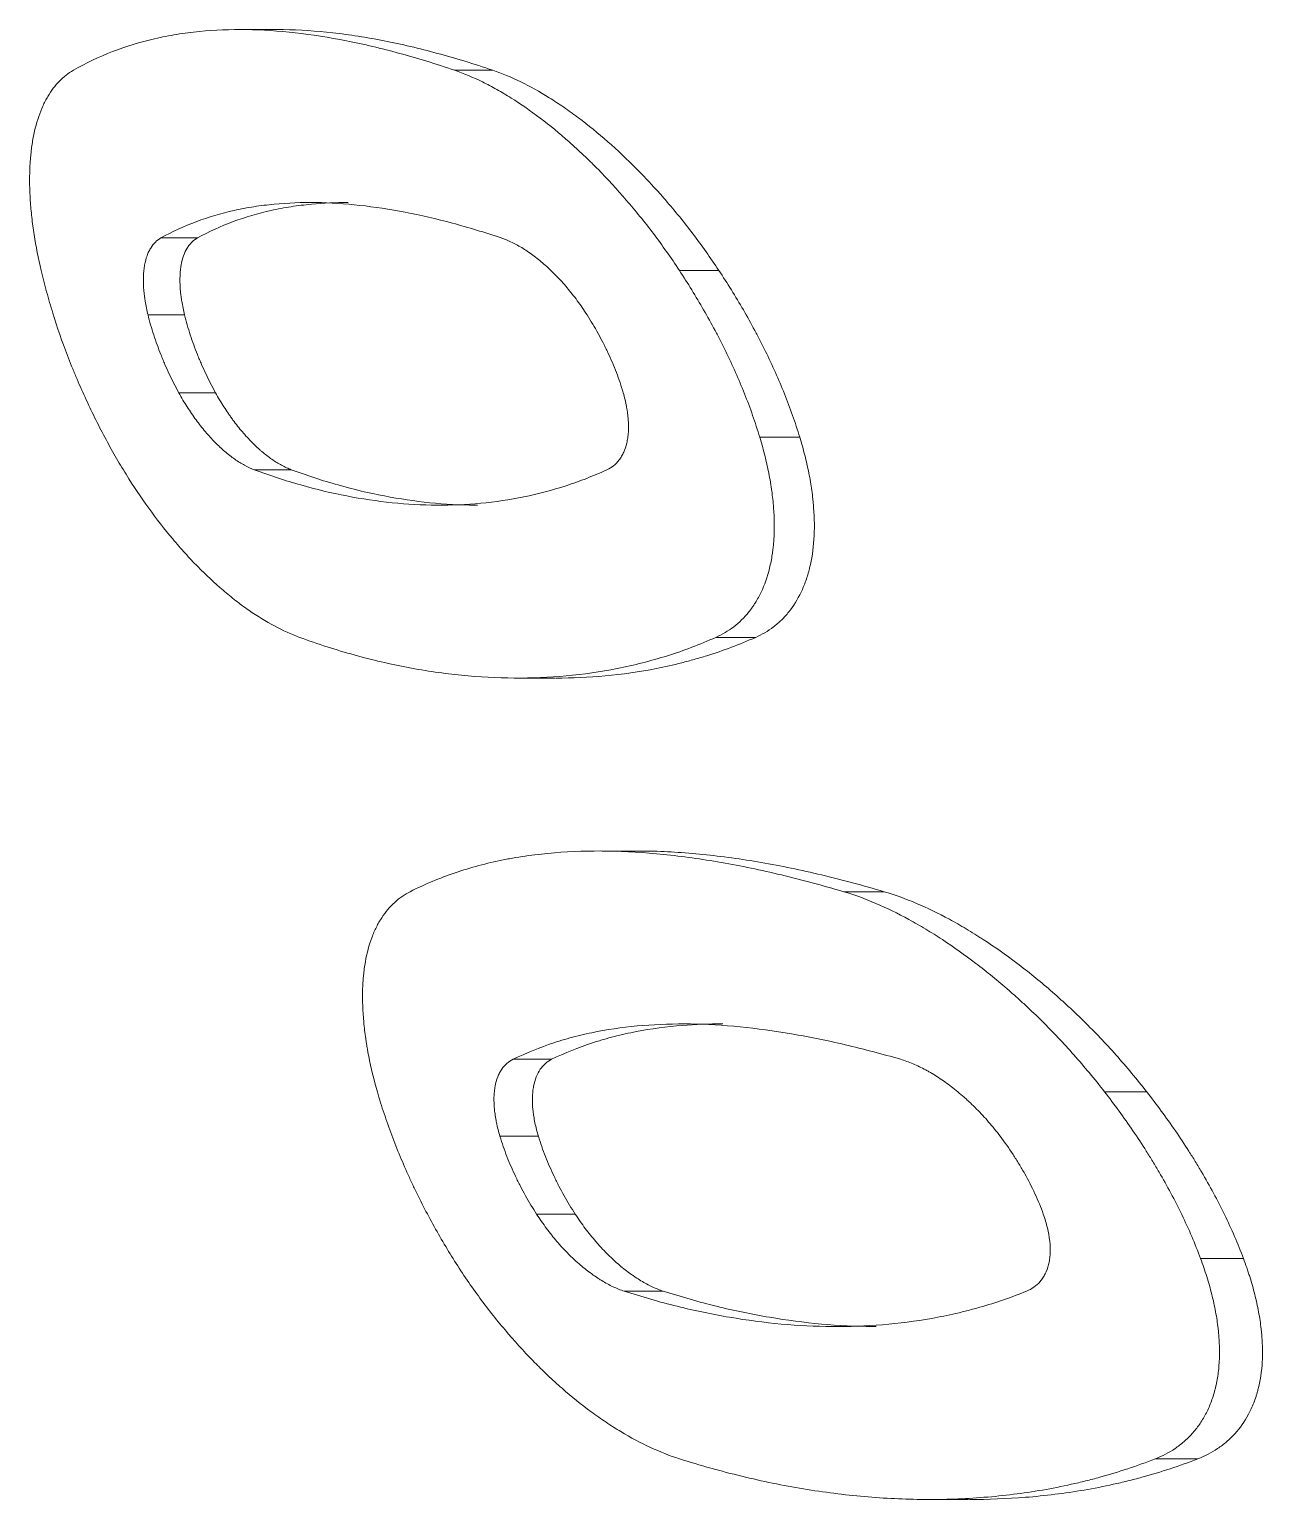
# Model space of a CAD drawing. Header units: millimetres. Extents: x 4664 to 8864, y -38 to 2932.
# Drawn here: x 7826.019 to 7828.501, y 2174.637 to 2177.597 of the extents above; entities that cross this region are included whole.
import ezdxf

# ---------------------------------------------------------------- set-up
doc = ezdxf.new("R2010")
doc.units = ezdxf.units.MM

msp = doc.modelspace()

# ---------------------------------------------------------------- linework, layer by layer
at = {"lineweight": 5}
for p, q in [((7826.5225, 2177.5969), (7826.4479, 2177.5969)), ((7826.9515, 2177.515), (7826.8746, 2177.515)), ((7826.3571, 2177.1774), (7826.2833, 2177.1774)), ((7827.4066, 2177.1119), (7827.327, 2177.1119)), ((7826.331, 2177.0223), (7826.2574, 2177.0223)), ((7826.3933, 2176.8656), (7826.3194, 2176.8656)), ((7827.5694, 2176.776), (7827.4889, 2176.776)), ((7826.5459, 2176.7105), (7826.4712, 2176.7105)), ((7827.4806, 2176.3729), (7827.4006, 2176.3729)), ((7826.9985, 2176.291), (7827.0762, 2176.291)), ((7827.2503, 2175.9427), (7827.1717, 2175.9427)), ((7827.7394, 2175.8608), (7827.6578, 2175.8608)), ((7827.0699, 2175.5232), (7826.9923, 2175.5232)), ((7828.2679, 2175.4577), (7828.1829, 2175.4577)), ((7827.0433, 2175.3682), (7826.9659, 2175.3682)), ((7827.1175, 2175.2114), (7827.0396, 2175.2114)), ((7828.4626, 2175.1218), (7828.3762, 2175.1218)), ((7827.2946, 2175.0564), (7827.2158, 2175.0564)), ((7828.3708, 2174.7188), (7828.2851, 2174.7188)), ((7827.8264, 2174.6368), (7827.9091, 2174.6368))]:
    msp.add_line(p, q, dxfattribs=at)
for points, knots in [([(7826.8746, 2177.515), (7826.8369, 2177.5278), (7826.7999, 2177.5392), (7826.7273, 2177.559), (7826.6916, 2177.5674), (7826.6218, 2177.5812), (7826.5875, 2177.5866), (7826.5204, 2177.5942), (7826.4875, 2177.5963), (7826.4231, 2177.5973), (7826.3916, 2177.5961), (7826.3454, 2177.5916), (7826.3302, 2177.5896), (7826.3077, 2177.586), (7826.3002, 2177.5846), (7826.2854, 2177.5817), (7826.278, 2177.5802), (7826.2415, 2177.5718), (7826.2133, 2177.5632), (7826.1588, 2177.542), (7826.1325, 2177.5295), (7826.1071, 2177.515)], [0, 0, 0, 0, 0.125, 0.125, 0.25, 0.25, 0.375, 0.375, 0.5, 0.5, 0.625, 0.625, 0.6875, 0.6875, 0.71875, 0.71875, 0.75, 0.75, 0.875, 0.875, 1, 1, 1, 1]), ([(7826.9515, 2177.515), (7826.9136, 2177.5278), (7826.8764, 2177.5392), (7826.8034, 2177.559), (7826.7676, 2177.5674), (7826.6974, 2177.5812), (7826.663, 2177.5866), (7826.5955, 2177.5942), (7826.5624, 2177.5963), (7826.526, 2177.5969), (7826.5219, 2177.5969), (7826.5179, 2177.5969)], [0, 0, 0, 0, 0.242373, 0.242373, 0.484746, 0.484746, 0.727118, 0.727118, 0.969491, 0.969491, 1, 1, 1, 1]), ([(7826.1071, 2177.515), (7826.097, 2177.5091), (7826.0876, 2177.5019), (7826.0704, 2177.4843), (7826.0625, 2177.474), (7826.0538, 2177.4591), (7826.0521, 2177.456), (7826.0496, 2177.4512), (7826.0488, 2177.4496), (7826.0472, 2177.4463), (7826.0434, 2177.438), (7826.0399, 2177.4291), (7826.0323, 2177.4068), (7826.0282, 2177.3906), (7826.0237, 2177.3641), (7826.0225, 2177.355), (7826.0213, 2177.343), (7826.0211, 2177.3406), (7826.0206, 2177.3358), (7826.0205, 2177.3333), (7826.0199, 2177.3259), (7826.0197, 2177.3209), (7826.0187, 2177.2956), (7826.019, 2177.2745), (7826.0212, 2177.2415), (7826.0222, 2177.2303), (7826.0241, 2177.2132), (7826.0248, 2177.2074), (7826.0264, 2177.1958), (7826.0272, 2177.1899), (7826.0318, 2177.1603), (7826.0365, 2177.1363), (7826.0422, 2177.1119)], [0, 0, 0, 0, 0.125, 0.125, 0.25, 0.25, 0.28125, 0.28125, 0.296875, 0.296875, 0.3125, 0.375, 0.375, 0.5, 0.5, 0.5625, 0.5625, 0.578125, 0.578125, 0.59375, 0.59375, 0.625, 0.625, 0.75, 0.75, 0.8125, 0.8125, 0.84375, 0.84375, 0.875, 0.875, 1, 1, 1, 1]), ([(7827.327, 2177.1119), (7827.3186, 2177.1248), (7827.31, 2177.1374), (7827.2925, 2177.1621), (7827.2837, 2177.1742), (7827.2569, 2177.2096), (7827.2387, 2177.2321), (7827.2015, 2177.2753), (7827.1825, 2177.2959), (7827.1608, 2177.318), (7827.1584, 2177.3204), (7827.1536, 2177.3253), (7827.1463, 2177.3325), (7827.1293, 2177.3489), (7827.1148, 2177.3622), (7827.0857, 2177.388), (7827.0663, 2177.4039), (7827.0274, 2177.4334), (7827.0079, 2177.4469), (7826.9836, 2177.4622), (7826.9787, 2177.4651), (7826.9691, 2177.4709), (7826.9642, 2177.4737), (7826.9498, 2177.4818), (7826.9403, 2177.4868), (7826.9118, 2177.5008), (7826.893, 2177.5087), (7826.8746, 2177.515)], [0, 0, 0, 0, 0.0625, 0.0625, 0.125, 0.125, 0.25, 0.25, 0.375, 0.375, 0.390625, 0.390625, 0.40625, 0.4375, 0.5, 0.5, 0.625, 0.625, 0.75, 0.75, 0.78125, 0.78125, 0.8125, 0.8125, 0.875, 0.875, 1, 1, 1, 1]), ([(7827.4066, 2177.1119), (7827.3981, 2177.1247), (7827.3895, 2177.1372), (7827.3721, 2177.1618), (7827.3632, 2177.1739), (7827.3363, 2177.2093), (7827.3179, 2177.232), (7827.2942, 2177.2592), (7827.2871, 2177.2673), (7827.2799, 2177.2752), (7827.2751, 2177.2805), (7827.2727, 2177.2831), (7827.2607, 2177.2961), (7827.251, 2177.3062), (7827.2219, 2177.3356), (7827.2025, 2177.3539), (7827.1633, 2177.3883), (7827.1437, 2177.4044), (7827.1215, 2177.4211), (7827.119, 2177.4229), (7827.114, 2177.4266), (7827.1116, 2177.4284), (7827.1042, 2177.4337), (7827.0894, 2177.4441), (7827.0747, 2177.4537), (7827.0456, 2177.4718), (7827.0265, 2177.4825), (7826.9886, 2177.5009), (7826.9699, 2177.5087), (7826.9515, 2177.515)], [0, 0, 0, 0, 0.0625, 0.0625, 0.125, 0.125, 0.25, 0.25, 0.28125, 0.296875, 0.296875, 0.3125, 0.3125, 0.375, 0.375, 0.5, 0.5, 0.625, 0.625, 0.640625, 0.640625, 0.65625, 0.65625, 0.6875, 0.75, 0.75, 0.875, 0.875, 1, 1, 1, 1]), ([(7826.9684, 2177.1774), (7826.9351, 2177.1885), (7826.9023, 2177.1984), (7826.8378, 2177.2157), (7826.8062, 2177.223), (7826.7441, 2177.235), (7826.7136, 2177.2397), (7826.6538, 2177.2463), (7826.6245, 2177.2482), (7826.5671, 2177.249), (7826.5389, 2177.2479), (7826.4976, 2177.244), (7826.484, 2177.2423), (7826.4638, 2177.2392), (7826.4571, 2177.238), (7826.4438, 2177.2355), (7826.4372, 2177.2341), (7826.4044, 2177.2268), (7826.3791, 2177.2193), (7826.3299, 2177.2009), (7826.3062, 2177.19), (7826.2833, 2177.1774)], [0, 0, 0, 0, 0.125, 0.125, 0.25, 0.25, 0.375, 0.375, 0.5, 0.5, 0.625, 0.625, 0.6875, 0.6875, 0.71875, 0.71875, 0.75, 0.75, 0.875, 0.875, 1, 1, 1, 1]), ([(7826.6605, 2177.2487), (7826.6354, 2177.2487), (7826.6107, 2177.2476), (7826.5726, 2177.244), (7826.5589, 2177.2423), (7826.5386, 2177.2392), (7826.5319, 2177.238), (7826.5185, 2177.2355), (7826.5118, 2177.2341), (7826.4789, 2177.2268), (7826.4534, 2177.2193), (7826.404, 2177.201), (7826.3801, 2177.1901), (7826.3571, 2177.1774)], [0, 0, 0, 0, 0.225806, 0.225806, 0.354839, 0.354839, 0.419355, 0.419355, 0.483871, 0.483871, 0.741935, 0.741935, 1, 1, 1, 1]), ([(7826.2833, 2177.1774), (7826.2793, 2177.1751), (7826.2756, 2177.1723), (7826.2687, 2177.1656), (7826.2656, 2177.1617), (7826.2621, 2177.1559), (7826.2614, 2177.1547), (7826.2601, 2177.1523), (7826.2594, 2177.151), (7826.2576, 2177.1471), (7826.2565, 2177.1444), (7826.2534, 2177.1359), (7826.2518, 2177.1296), (7826.2499, 2177.1194), (7826.2494, 2177.1159), (7826.2489, 2177.1104), (7826.2487, 2177.1085), (7826.2484, 2177.1047), (7826.2483, 2177.1028), (7826.2479, 2177.0931), (7826.248, 2177.0849), (7826.2489, 2177.0722), (7826.2493, 2177.0679), (7826.2501, 2177.0613), (7826.2504, 2177.0591), (7826.251, 2177.0546), (7826.2513, 2177.0523), (7826.2532, 2177.041), (7826.2551, 2177.0317), (7826.2574, 2177.0223)], [0, 0, 0, 0, 0.125, 0.125, 0.25, 0.25, 0.28125, 0.28125, 0.3125, 0.3125, 0.375, 0.375, 0.5, 0.5, 0.5625, 0.5625, 0.59375, 0.59375, 0.625, 0.625, 0.75, 0.75, 0.8125, 0.8125, 0.84375, 0.84375, 0.875, 0.875, 1, 1, 1, 1]), ([(7826.3571, 2177.1774), (7826.3531, 2177.1751), (7826.3493, 2177.1724), (7826.3441, 2177.1673), (7826.3425, 2177.1655), (7826.3401, 2177.1625), (7826.3393, 2177.1615), (7826.3378, 2177.1593), (7826.3371, 2177.1582), (7826.3336, 2177.1524), (7826.3311, 2177.1473), (7826.327, 2177.1359), (7826.3254, 2177.1297), (7826.3238, 2177.1211), (7826.3236, 2177.1194), (7826.3231, 2177.1158), (7826.3228, 2177.114), (7826.3222, 2177.1085), (7826.322, 2177.1047), (7826.3215, 2177.093), (7826.3216, 2177.0849), (7826.3225, 2177.0722), (7826.3229, 2177.0678), (7826.3237, 2177.0611), (7826.324, 2177.0589), (7826.3246, 2177.0544), (7826.325, 2177.0521), (7826.3268, 2177.0408), (7826.3287, 2177.0316), (7826.331, 2177.0223)], [0, 0, 0, 0, 0.125, 0.125, 0.1875, 0.1875, 0.21875, 0.21875, 0.25, 0.25, 0.375, 0.375, 0.5, 0.5, 0.53125, 0.53125, 0.5625, 0.5625, 0.625, 0.625, 0.75, 0.75, 0.8125, 0.8125, 0.84375, 0.84375, 0.875, 0.875, 1, 1, 1, 1]), ([(7827.1412, 2177.0223), (7827.1348, 2177.0323), (7827.1282, 2177.0419), (7827.1148, 2177.0601), (7827.1079, 2177.0688), (7827.0938, 2177.0855), (7827.0866, 2177.0934), (7827.0774, 2177.1028), (7827.0756, 2177.1047), (7827.0719, 2177.1084), (7827.0664, 2177.1138), (7827.0608, 2177.1189), (7827.0497, 2177.1288), (7827.0423, 2177.1349), (7827.0311, 2177.1434), (7827.0273, 2177.1461), (7827.0199, 2177.1513), (7827.0161, 2177.1537), (7827.0049, 2177.1607), (7826.9975, 2177.1648), (7826.9828, 2177.172), (7826.9756, 2177.175), (7826.9684, 2177.1774)], [0, 0, 0, 0, 0.125, 0.125, 0.25, 0.25, 0.375, 0.375, 0.40625, 0.40625, 0.4375, 0.5, 0.5, 0.625, 0.625, 0.6875, 0.6875, 0.75, 0.75, 0.875, 0.875, 1, 1, 1, 1]), ([(7826.0422, 2177.1119), (7826.0456, 2177.0975), (7826.0493, 2177.0831), (7826.0572, 2177.0544), (7826.0614, 2177.0401), (7826.0747, 2176.9973), (7826.0845, 2176.9689), (7826.0981, 2176.9335), (7826.1022, 2176.9229), (7826.1065, 2176.9123), (7826.1094, 2176.9053), (7826.1109, 2176.9018), (7826.1183, 2176.8842), (7826.1243, 2176.8703), (7826.1431, 2176.8291), (7826.1564, 2176.8023), (7826.1704, 2176.776)], [0, 0, 0, 0, 0.125, 0.125, 0.25, 0.25, 0.5, 0.5, 0.5625, 0.59375, 0.59375, 0.625, 0.625, 0.75, 0.75, 1, 1, 1, 1]), ([(7827.4889, 2176.776), (7827.4844, 2176.7907), (7827.4796, 2176.8054), (7827.4694, 2176.8345), (7827.4639, 2176.849), (7827.4524, 2176.8778), (7827.4464, 2176.8921), (7827.4337, 2176.9206), (7827.4271, 2176.9348), (7827.4168, 2176.956), (7827.4115, 2176.9665), (7827.4061, 2176.9771), (7827.4024, 2176.9841), (7827.4006, 2176.9876), (7827.3913, 2177.005), (7827.3837, 2177.0188), (7827.3603, 2177.0596), (7827.344, 2177.0861), (7827.327, 2177.1119)], [0, 0, 0, 0, 0.125, 0.125, 0.25, 0.25, 0.375, 0.375, 0.5, 0.5, 0.5625, 0.59375, 0.59375, 0.625, 0.625, 0.75, 0.75, 1, 1, 1, 1]), ([(7827.5694, 2176.776), (7827.5649, 2176.7908), (7827.5601, 2176.8054), (7827.5498, 2176.8346), (7827.5443, 2176.849), (7827.5327, 2176.8779), (7827.5266, 2176.8922), (7827.5139, 2176.9207), (7827.5072, 2176.9349), (7827.4968, 2176.956), (7827.4915, 2176.9666), (7827.4861, 2176.9771), (7827.4824, 2176.9841), (7827.4805, 2176.9876), (7827.4712, 2177.0051), (7827.4636, 2177.0188), (7827.4401, 2177.0596), (7827.4237, 2177.0861), (7827.4066, 2177.1119)], [0, 0, 0, 0, 0.125, 0.125, 0.25, 0.25, 0.375, 0.375, 0.5, 0.5, 0.5625, 0.59375, 0.59375, 0.625, 0.625, 0.75, 0.75, 1, 1, 1, 1]), ([(7826.2574, 2177.0223), (7826.2607, 2177.0088), (7826.2645, 2176.9954), (7826.2732, 2176.9687), (7826.278, 2176.9555), (7826.2846, 2176.939), (7826.2859, 2176.9357), (7826.2886, 2176.9291), (7826.29, 2176.9258), (7826.2943, 2176.916), (7826.2972, 2176.9095), (7826.3063, 2176.8903), (7826.3127, 2176.8778), (7826.3194, 2176.8656)], [0, 0, 0, 0, 0.25, 0.25, 0.5, 0.5, 0.5625, 0.5625, 0.625, 0.625, 0.75, 0.75, 1, 1, 1, 1]), ([(7826.331, 2177.0223), (7826.3343, 2177.0088), (7826.3382, 2176.9954), (7826.3469, 2176.9687), (7826.3517, 2176.9555), (7826.3583, 2176.939), (7826.3597, 2176.9357), (7826.3624, 2176.9291), (7826.3638, 2176.9258), (7826.3681, 2176.916), (7826.3711, 2176.9095), (7826.3802, 2176.8903), (7826.3866, 2176.8778), (7826.3933, 2176.8656)], [0, 0, 0, 0, 0.25, 0.25, 0.5, 0.5, 0.5625, 0.5625, 0.625, 0.625, 0.75, 0.75, 1, 1, 1, 1]), ([(7827.2139, 2176.8656), (7827.21, 2176.8793), (7827.2054, 2176.8928), (7827.1951, 2176.9197), (7827.1894, 2176.933), (7827.1817, 2176.9495), (7827.1801, 2176.9528), (7827.1769, 2176.9593), (7827.1752, 2176.9626), (7827.1702, 2176.9724), (7827.1668, 2176.9788), (7827.1563, 2176.9979), (7827.1489, 2177.0102), (7827.1412, 2177.0223)], [0, 0, 0, 0, 0.25, 0.25, 0.5, 0.5, 0.5625, 0.5625, 0.625, 0.625, 0.75, 0.75, 1, 1, 1, 1]), ([(7826.3194, 2176.8656), (7826.3248, 2176.8556), (7826.3305, 2176.8461), (7826.3421, 2176.8279), (7826.348, 2176.8192), (7826.3602, 2176.8025), (7826.3665, 2176.7946), (7826.3761, 2176.7832), (7826.3794, 2176.7795), (7826.3859, 2176.7724), (7826.3891, 2176.769), (7826.3989, 2176.759), (7826.4121, 2176.7468), (7826.4253, 2176.7364), (7826.4353, 2176.7294), (7826.4386, 2176.7272), (7826.4452, 2176.7231), (7826.4485, 2176.7212), (7826.4583, 2176.7159), (7826.4648, 2176.7129), (7826.4712, 2176.7105)], [0, 0, 0, 0, 0.125, 0.125, 0.25, 0.25, 0.375, 0.375, 0.4375, 0.4375, 0.5, 0.5, 0.625, 0.75, 0.75, 0.8125, 0.8125, 0.875, 0.875, 1, 1, 1, 1]), ([(7826.3933, 2176.8656), (7826.3987, 2176.8557), (7826.4044, 2176.8463), (7826.4131, 2176.8326), (7826.4161, 2176.8281), (7826.4206, 2176.8215), (7826.4222, 2176.8193), (7826.4252, 2176.815), (7826.4268, 2176.8128), (7826.4346, 2176.8022), (7826.4409, 2176.7943), (7826.4538, 2176.7792), (7826.4603, 2176.7722), (7826.4701, 2176.7622), (7826.4734, 2176.759), (7826.4784, 2176.7544), (7826.4801, 2176.7529), (7826.4834, 2176.7499), (7826.4851, 2176.7484), (7826.4934, 2176.7414), (7826.5067, 2176.7311), (7826.5198, 2176.723), (7826.5297, 2176.7177), (7826.5329, 2176.7161), (7826.5378, 2176.7138), (7826.5394, 2176.7131), (7826.5427, 2176.7118), (7826.5443, 2176.7111), (7826.5459, 2176.7105)], [0, 0, 0, 0, 0.125, 0.125, 0.1875, 0.1875, 0.21875, 0.21875, 0.25, 0.25, 0.375, 0.375, 0.5, 0.5, 0.5625, 0.5625, 0.59375, 0.59375, 0.625, 0.625, 0.75, 0.875, 0.875, 0.9375, 0.9375, 0.96875, 0.96875, 1, 1, 1, 1]), ([(7827.1813, 2176.7105), (7827.186, 2176.7127), (7827.1905, 2176.7154), (7827.1987, 2176.722), (7827.2025, 2176.7259), (7827.2068, 2176.7315), (7827.2076, 2176.7327), (7827.2092, 2176.7351), (7827.21, 2176.7363), (7827.2123, 2176.7402), (7827.2137, 2176.7429), (7827.2175, 2176.7514), (7827.2196, 2176.7576), (7827.2219, 2176.7677), (7827.2226, 2176.7713), (7827.2234, 2176.7768), (7827.2236, 2176.7787), (7827.224, 2176.7826), (7827.2242, 2176.7845), (7827.2248, 2176.7943), (7827.2247, 2176.8025), (7827.2238, 2176.8153), (7827.2234, 2176.8197), (7827.2225, 2176.8264), (7827.2221, 2176.8286), (7827.2214, 2176.8332), (7827.221, 2176.8355), (7827.2189, 2176.8469), (7827.2166, 2176.8562), (7827.2139, 2176.8656)], [0, 0, 0, 0, 0.125, 0.125, 0.25, 0.25, 0.28125, 0.28125, 0.3125, 0.3125, 0.375, 0.375, 0.5, 0.5, 0.5625, 0.5625, 0.59375, 0.59375, 0.625, 0.625, 0.75, 0.75, 0.8125, 0.8125, 0.84375, 0.84375, 0.875, 0.875, 1, 1, 1, 1]), ([(7826.1704, 2176.776), (7826.1773, 2176.763), (7826.1843, 2176.7503), (7826.1986, 2176.7254), (7826.2059, 2176.7133), (7826.228, 2176.6776), (7826.2433, 2176.6549), (7826.2746, 2176.6115), (7826.2906, 2176.5908), (7826.3113, 2176.5662), (7826.3154, 2176.5613), (7826.3238, 2176.5517), (7826.3364, 2176.5375), (7826.349, 2176.5241), (7826.3743, 2176.4983), (7826.3914, 2176.4824), (7826.417, 2176.4605), (7826.4256, 2176.4535), (7826.4428, 2176.4401), (7826.4515, 2176.4337), (7826.4775, 2176.4156), (7826.4947, 2176.405), (7826.5289, 2176.3868), (7826.5458, 2176.3791), (7826.5626, 2176.3729)], [0, 0, 0, 0, 0.0625, 0.0625, 0.125, 0.125, 0.25, 0.25, 0.375, 0.375, 0.40625, 0.40625, 0.4375, 0.5, 0.5, 0.625, 0.625, 0.6875, 0.6875, 0.75, 0.75, 0.875, 0.875, 1, 1, 1, 1]), ([(7827.4006, 2176.3729), (7827.4133, 2176.3786), (7827.4252, 2176.3856), (7827.4474, 2176.4026), (7827.4576, 2176.4126), (7827.4692, 2176.4272), (7827.4715, 2176.4302), (7827.4748, 2176.4349), (7827.4759, 2176.4365), (7827.478, 2176.4397), (7827.4833, 2176.4479), (7827.488, 2176.4566), (7827.4985, 2176.4786), (7827.5042, 2176.4947), (7827.5107, 2176.5212), (7827.5125, 2176.5304), (7827.5143, 2176.5424), (7827.5146, 2176.5449), (7827.5153, 2176.5498), (7827.5156, 2176.5523), (7827.5164, 2176.5597), (7827.5168, 2176.5648), (7827.5185, 2176.5903), (7827.5184, 2176.6117), (7827.5158, 2176.6452), (7827.5146, 2176.6566), (7827.5126, 2176.6711), (7827.5122, 2176.674), (7827.5113, 2176.6799), (7827.5108, 2176.6829), (7827.5093, 2176.6917), (7827.5082, 2176.6977), (7827.5024, 2176.7274), (7827.4963, 2176.7516), (7827.4889, 2176.776)], [0, 0, 0, 0, 0.125, 0.125, 0.25, 0.25, 0.28125, 0.28125, 0.296875, 0.296875, 0.3125, 0.375, 0.375, 0.5, 0.5, 0.5625, 0.5625, 0.578125, 0.578125, 0.59375, 0.59375, 0.625, 0.625, 0.75, 0.75, 0.8125, 0.8125, 0.828125, 0.828125, 0.84375, 0.84375, 0.875, 0.875, 1, 1, 1, 1]), ([(7827.4806, 2176.3729), (7827.4933, 2176.3785), (7827.5052, 2176.3855), (7827.5219, 2176.3982), (7827.5273, 2176.4029), (7827.535, 2176.4104), (7827.5376, 2176.413), (7827.5425, 2176.4185), (7827.5449, 2176.4213), (7827.5567, 2176.4359), (7827.5649, 2176.4491), (7827.5755, 2176.4711), (7827.5787, 2176.4789), (7827.583, 2176.4911), (7827.585, 2176.4973), (7827.5869, 2176.5038), (7827.5881, 2176.5082), (7827.5887, 2176.5105), (7827.5936, 2176.5306), (7827.5965, 2176.5497), (7827.5992, 2176.5903), (7827.5991, 2176.6117), (7827.5971, 2176.6372), (7827.5969, 2176.64), (7827.5963, 2176.6457), (7827.5955, 2176.6543), (7827.5944, 2176.663), (7827.592, 2176.6803), (7827.588, 2176.7037), (7827.5826, 2176.7276), (7827.578, 2176.7456), (7827.5764, 2176.7517), (7827.573, 2176.7638), (7827.5713, 2176.7699), (7827.5694, 2176.776)], [0, 0, 0, 0, 0.125, 0.125, 0.1875, 0.1875, 0.21875, 0.21875, 0.25, 0.25, 0.375, 0.375, 0.4375, 0.4375, 0.46875, 0.484375, 0.484375, 0.5, 0.5, 0.625, 0.625, 0.75, 0.75, 0.765625, 0.765625, 0.78125, 0.8125, 0.8125, 0.875, 0.9375, 0.9375, 0.96875, 0.96875, 1, 1, 1, 1]), ([(7826.4712, 2176.7105), (7826.5026, 2176.6988), (7826.5651, 2176.6784), (7826.6577, 2176.6563), (7826.7186, 2176.6473), (7826.779, 2176.6411), (7826.809, 2176.6394), (7826.8685, 2176.6391), (7826.898, 2176.6403), (7826.9564, 2176.6459), (7826.9854, 2176.6501), (7827.0426, 2176.6618), (7827.071, 2176.6692), (7827.106, 2176.6806), (7827.1129, 2176.683), (7827.1268, 2176.6879), (7827.1475, 2176.6957), (7827.1679, 2176.7044), (7827.1813, 2176.7105)], [0, 0, 0, 0, 0.125, 0.25, 0.375, 0.375, 0.5, 0.5, 0.625, 0.625, 0.75, 0.75, 0.875, 0.875, 0.90625, 0.90625, 0.9375, 1, 1, 1, 1]), ([(7826.5459, 2176.7105), (7826.5775, 2176.6989), (7826.6403, 2176.6784), (7826.7334, 2176.6563), (7826.7946, 2176.6473), (7826.8554, 2176.6411), (7826.8855, 2176.6394), (7826.9171, 2176.6392), (7826.9187, 2176.6392), (7826.9204, 2176.6392)], [0, 0, 0, 0, 0.246603, 0.493205, 0.739808, 0.739808, 0.98641, 0.98641, 1, 1, 1, 1]), ([(7826.5626, 2176.3729), (7826.5995, 2176.3595), (7826.6727, 2176.3359), (7826.7815, 2176.3105), (7826.8531, 2176.3002), (7826.9243, 2176.2931), (7826.9596, 2176.2912), (7827.0298, 2176.2908), (7827.0647, 2176.2923), (7827.1338, 2176.2986), (7827.1681, 2176.3036), (7827.219, 2176.3136), (7827.2359, 2176.3174), (7827.2695, 2176.326), (7827.2862, 2176.3307), (7827.336, 2176.3464), (7827.3687, 2176.3587), (7827.4006, 2176.3729)], [0, 0, 0, 0, 0.125, 0.25, 0.375, 0.375, 0.5, 0.5, 0.625, 0.625, 0.75, 0.75, 0.8125, 0.8125, 0.875, 0.875, 1, 1, 1, 1]), ([(7827.0778, 2176.291), (7827.1113, 2176.291), (7827.1445, 2176.2924), (7827.2122, 2176.2986), (7827.2467, 2176.3036), (7827.2979, 2176.3136), (7827.3149, 2176.3174), (7827.3402, 2176.3239), (7827.3486, 2176.3261), (7827.3655, 2176.3309), (7827.3738, 2176.3334), (7827.4156, 2176.3464), (7827.4484, 2176.3587), (7827.4806, 2176.3729)], [0, 0, 0, 0, 0.240073, 0.240073, 0.493382, 0.493382, 0.620036, 0.620036, 0.683364, 0.683364, 0.746691, 0.746691, 1, 1, 1, 1]), ([(7827.6578, 2175.8608), (7827.6153, 2175.8734), (7827.5735, 2175.8847), (7827.4914, 2175.9044), (7827.451, 2175.9128), (7827.3719, 2175.9266), (7827.333, 2175.932), (7827.2568, 2175.9397), (7827.2194, 2175.942), (7827.1462, 2175.9432), (7827.1104, 2175.9421), (7827.0578, 2175.9377), (7827.0404, 2175.9358), (7827.0147, 2175.9322), (7827.0062, 2175.9309), (7826.9935, 2175.9288), (7826.9892, 2175.928), (7826.9808, 2175.9265), (7826.9431, 2175.9192), (7826.9068, 2175.9095), (7826.8444, 2175.8883), (7826.8142, 2175.8756), (7826.7852, 2175.8608)], [0, 0, 0, 0, 0.125, 0.125, 0.25, 0.25, 0.375, 0.375, 0.5, 0.5, 0.625, 0.625, 0.6875, 0.6875, 0.71875, 0.71875, 0.734375, 0.734375, 0.75, 0.875, 0.875, 1, 1, 1, 1]), ([(7827.7394, 2175.8608), (7827.6966, 2175.8734), (7827.6546, 2175.8847), (7827.572, 2175.9043), (7827.5315, 2175.9128), (7827.4518, 2175.9266), (7827.4127, 2175.932), (7827.3361, 2175.9397), (7827.2985, 2175.942), (7827.2561, 2175.9427), (7827.2505, 2175.9427), (7827.2449, 2175.9427)], [0, 0, 0, 0, 0.240848, 0.240848, 0.481697, 0.481697, 0.722545, 0.722545, 0.963394, 0.963394, 1, 1, 1, 1]), ([(7826.7852, 2175.8608), (7826.774, 2175.8551), (7826.7635, 2175.8479), (7826.7444, 2175.8305), (7826.7357, 2175.8203), (7826.726, 2175.8055), (7826.7241, 2175.8024), (7826.7214, 2175.7976), (7826.7205, 2175.796), (7826.7188, 2175.7928), (7826.7145, 2175.7845), (7826.7107, 2175.7756), (7826.7024, 2175.7534), (7826.698, 2175.7371), (7826.6933, 2175.7105), (7826.6921, 2175.7013), (7826.6909, 2175.6893), (7826.6907, 2175.6869), (7826.6903, 2175.682), (7826.6898, 2175.6746), (7826.6895, 2175.6671), (7826.6888, 2175.6417), (7826.6896, 2175.6205), (7826.6927, 2175.5873), (7826.694, 2175.5761), (7826.6961, 2175.5617), (7826.6966, 2175.5588), (7826.6975, 2175.553), (7826.698, 2175.55), (7826.6995, 2175.5413), (7826.7006, 2175.5354), (7826.7063, 2175.5059), (7826.7122, 2175.482), (7826.7191, 2175.4577)], [0, 0, 0, 0, 0.125, 0.125, 0.25, 0.25, 0.28125, 0.28125, 0.296875, 0.296875, 0.3125, 0.375, 0.375, 0.5, 0.5, 0.5625, 0.5625, 0.578125, 0.578125, 0.59375, 0.625, 0.625, 0.75, 0.75, 0.8125, 0.8125, 0.828125, 0.828125, 0.84375, 0.84375, 0.875, 0.875, 1, 1, 1, 1]), ([(7828.1829, 2175.4577), (7828.1729, 2175.4707), (7828.1627, 2175.4834), (7828.1421, 2175.5081), (7828.1317, 2175.5202), (7828.1003, 2175.5557), (7828.0789, 2175.5783), (7828.0463, 2175.6106), (7828.0353, 2175.6212), (7828.0187, 2175.6366), (7828.0132, 2175.6417), (7828.002, 2175.6518), (7827.9964, 2175.6567), (7827.9685, 2175.6812), (7827.9461, 2175.6994), (7827.9013, 2175.7336), (7827.8788, 2175.7495), (7827.8452, 2175.7716), (7827.834, 2175.7786), (7827.8172, 2175.7888), (7827.8116, 2175.7921), (7827.8003, 2175.7985), (7827.7947, 2175.8016), (7827.7667, 2175.817), (7827.7445, 2175.8278), (7827.7008, 2175.8465), (7827.6791, 2175.8545), (7827.6578, 2175.8608)], [0, 0, 0, 0, 0.0625, 0.0625, 0.125, 0.125, 0.25, 0.25, 0.3125, 0.3125, 0.34375, 0.34375, 0.375, 0.375, 0.5, 0.5, 0.625, 0.625, 0.6875, 0.6875, 0.71875, 0.71875, 0.75, 0.75, 0.875, 0.875, 1, 1, 1, 1]), ([(7828.2679, 2175.4577), (7828.2579, 2175.4706), (7828.2477, 2175.4832), (7828.227, 2175.5079), (7828.2166, 2175.52), (7828.1849, 2175.5555), (7828.1632, 2175.5782), (7828.1357, 2175.6054), (7828.1301, 2175.6108), (7828.1218, 2175.6187), (7828.119, 2175.6214), (7828.1134, 2175.6266), (7828.0994, 2175.6396), (7828.0854, 2175.6522), (7828.0517, 2175.6814), (7828.0292, 2175.6997), (7827.984, 2175.7339), (7827.9613, 2175.7499), (7827.9357, 2175.7666), (7827.9328, 2175.7684), (7827.9271, 2175.772), (7827.9243, 2175.7738), (7827.9157, 2175.7791), (7827.8987, 2175.7895), (7827.8818, 2175.7991), (7827.8482, 2175.8173), (7827.8261, 2175.828), (7827.7823, 2175.8466), (7827.7607, 2175.8545), (7827.7394, 2175.8608)], [0, 0, 0, 0, 0.0625, 0.0625, 0.125, 0.125, 0.25, 0.25, 0.28125, 0.28125, 0.296875, 0.296875, 0.3125, 0.375, 0.375, 0.5, 0.5, 0.625, 0.625, 0.640625, 0.640625, 0.65625, 0.65625, 0.6875, 0.75, 0.75, 0.875, 0.875, 1, 1, 1, 1]), ([(7827.7723, 2175.5232), (7827.7344, 2175.5342), (7827.6973, 2175.544), (7827.6242, 2175.5612), (7827.5883, 2175.5685), (7827.5178, 2175.5805), (7827.4832, 2175.5852), (7827.4153, 2175.5919), (7827.382, 2175.5939), (7827.3168, 2175.5949), (7827.2848, 2175.5939), (7827.2223, 2175.5889), (7827.1917, 2175.5848), (7827.1469, 2175.5762), (7827.1321, 2175.5729), (7827.1102, 2175.5673), (7827.103, 2175.5653), (7827.0886, 2175.5611), (7827.0814, 2175.5588), (7827.046, 2175.5472), (7827.0187, 2175.5361), (7826.9923, 2175.5232)], [0, 0, 0, 0, 0.125, 0.125, 0.25, 0.25, 0.375, 0.375, 0.5, 0.5, 0.625, 0.625, 0.75, 0.75, 0.8125, 0.8125, 0.84375, 0.84375, 0.875, 0.875, 1, 1, 1, 1]), ([(7827.4147, 2175.5945), (7827.3869, 2175.5946), (7827.3596, 2175.5936), (7827.3013, 2175.5889), (7827.2705, 2175.5848), (7827.2254, 2175.5762), (7827.2106, 2175.5729), (7827.1886, 2175.5673), (7827.1813, 2175.5653), (7827.1704, 2175.5621), (7827.1668, 2175.5611), (7827.1596, 2175.5588), (7827.1274, 2175.5486), (7827.0964, 2175.5362), (7827.0699, 2175.5232)], [0, 0, 0, 0, 0.221155, 0.221155, 0.48077, 0.48077, 0.610578, 0.610578, 0.675481, 0.675481, 0.707933, 0.707933, 0.740385, 1, 1, 1, 1]), ([(7826.9923, 2175.5232), (7826.9879, 2175.521), (7826.9837, 2175.5182), (7826.9761, 2175.5116), (7826.9726, 2175.5077), (7826.9687, 2175.502), (7826.9679, 2175.5008), (7826.9665, 2175.4984), (7826.9658, 2175.4971), (7826.9638, 2175.4933), (7826.9625, 2175.4905), (7826.9592, 2175.482), (7826.9574, 2175.4757), (7826.9555, 2175.4655), (7826.955, 2175.462), (7826.9544, 2175.4564), (7826.9543, 2175.4545), (7826.954, 2175.4507), (7826.9539, 2175.4488), (7826.9537, 2175.439), (7826.954, 2175.4308), (7826.9552, 2175.418), (7826.9558, 2175.4137), (7826.9568, 2175.407), (7826.9572, 2175.4048), (7826.958, 2175.4003), (7826.9584, 2175.398), (7826.9607, 2175.3867), (7826.9631, 2175.3775), (7826.9659, 2175.3682)], [0, 0, 0, 0, 0.125, 0.125, 0.25, 0.25, 0.28125, 0.28125, 0.3125, 0.3125, 0.375, 0.375, 0.5, 0.5, 0.5625, 0.5625, 0.59375, 0.59375, 0.625, 0.625, 0.75, 0.75, 0.8125, 0.8125, 0.84375, 0.84375, 0.875, 0.875, 1, 1, 1, 1]), ([(7827.0699, 2175.5232), (7827.0655, 2175.521), (7827.0613, 2175.5183), (7827.0555, 2175.5133), (7827.0537, 2175.5115), (7827.051, 2175.5085), (7827.0502, 2175.5075), (7827.0485, 2175.5053), (7827.0477, 2175.5042), (7827.0438, 2175.4985), (7827.0411, 2175.4934), (7827.0366, 2175.482), (7827.0348, 2175.4758), (7827.0332, 2175.4672), (7827.0329, 2175.4654), (7827.0324, 2175.4618), (7827.0322, 2175.46), (7827.0316, 2175.4544), (7827.0314, 2175.4506), (7827.031, 2175.4389), (7827.0314, 2175.4307), (7827.0324, 2175.42), (7827.0327, 2175.4178), (7827.0332, 2175.4135), (7827.0335, 2175.4112), (7827.0346, 2175.4046), (7827.0354, 2175.4001), (7827.0382, 2175.3865), (7827.0405, 2175.3774), (7827.0433, 2175.3682)], [0, 0, 0, 0, 0.125, 0.125, 0.1875, 0.1875, 0.21875, 0.21875, 0.25, 0.25, 0.375, 0.375, 0.5, 0.5, 0.53125, 0.53125, 0.5625, 0.5625, 0.625, 0.625, 0.75, 0.75, 0.78125, 0.78125, 0.8125, 0.8125, 0.875, 0.875, 1, 1, 1, 1]), ([(7827.9728, 2175.3682), (7827.9653, 2175.3782), (7827.9575, 2175.3878), (7827.9417, 2175.4061), (7827.9336, 2175.4148), (7827.9212, 2175.4273), (7827.9171, 2175.4314), (7827.9108, 2175.4373), (7827.9087, 2175.4393), (7827.9044, 2175.4432), (7827.9023, 2175.4451), (7827.8916, 2175.4545), (7827.8831, 2175.4615), (7827.866, 2175.4747), (7827.8574, 2175.4807), (7827.8445, 2175.4892), (7827.8402, 2175.4919), (7827.8337, 2175.4958), (7827.8316, 2175.497), (7827.8273, 2175.4995), (7827.8251, 2175.5007), (7827.8143, 2175.5065), (7827.8058, 2175.5106), (7827.7889, 2175.5178), (7827.7805, 2175.5208), (7827.7723, 2175.5232)], [0, 0, 0, 0, 0.125, 0.125, 0.25, 0.25, 0.3125, 0.3125, 0.34375, 0.34375, 0.375, 0.375, 0.5, 0.5, 0.625, 0.625, 0.6875, 0.6875, 0.71875, 0.71875, 0.75, 0.75, 0.875, 0.875, 1, 1, 1, 1]), ([(7826.7191, 2175.4577), (7826.7233, 2175.4431), (7826.7278, 2175.4285), (7826.7375, 2175.3995), (7826.7426, 2175.3851), (7826.7587, 2175.342), (7826.7706, 2175.3135), (7826.7867, 2175.2782), (7826.7916, 2175.2676), (7826.7967, 2175.2571), (7826.8002, 2175.25), (7826.8019, 2175.2465), (7826.8106, 2175.229), (7826.8178, 2175.2152), (7826.8399, 2175.1743), (7826.8554, 2175.1478), (7826.8716, 2175.1218)], [0, 0, 0, 0, 0.125, 0.125, 0.25, 0.25, 0.5, 0.5, 0.5625, 0.59375, 0.59375, 0.625, 0.625, 0.75, 0.75, 1, 1, 1, 1]), ([(7828.3762, 2175.1218), (7828.3707, 2175.1369), (7828.3647, 2175.1517), (7828.352, 2175.1813), (7828.3454, 2175.1959), (7828.3313, 2175.2249), (7828.324, 2175.2393), (7828.3087, 2175.268), (7828.3007, 2175.2821), (7828.2884, 2175.3033), (7828.2821, 2175.3138), (7828.2756, 2175.3243), (7828.2713, 2175.3313), (7828.2691, 2175.3348), (7828.2582, 2175.3521), (7828.2492, 2175.3658), (7828.2217, 2175.4061), (7828.2026, 2175.4323), (7828.1829, 2175.4577)], [0, 0, 0, 0, 0.125, 0.125, 0.25, 0.25, 0.375, 0.375, 0.5, 0.5, 0.5625, 0.59375, 0.59375, 0.625, 0.625, 0.75, 0.75, 1, 1, 1, 1]), ([(7828.4626, 2175.1218), (7828.457, 2175.1369), (7828.4509, 2175.1518), (7828.4382, 2175.1813), (7828.4314, 2175.196), (7828.4173, 2175.225), (7828.4099, 2175.2394), (7828.3945, 2175.268), (7828.3865, 2175.2822), (7828.3741, 2175.3034), (7828.3677, 2175.3139), (7828.3612, 2175.3244), (7828.3569, 2175.3314), (7828.3547, 2175.3348), (7828.3436, 2175.3522), (7828.3346, 2175.3658), (7828.3069, 2175.4062), (7828.2877, 2175.4323), (7828.2679, 2175.4577)], [0, 0, 0, 0, 0.125, 0.125, 0.25, 0.25, 0.375, 0.375, 0.5, 0.5, 0.5625, 0.59375, 0.59375, 0.625, 0.625, 0.75, 0.75, 1, 1, 1, 1]), ([(7826.9659, 2175.3682), (7826.97, 2175.3545), (7826.9747, 2175.3409), (7826.9852, 2175.314), (7826.9909, 2175.3007), (7826.9987, 2175.2843), (7827.0003, 2175.281), (7827.0036, 2175.2744), (7827.0053, 2175.2712), (7827.0103, 2175.2614), (7827.0138, 2175.2549), (7827.0244, 2175.2359), (7827.0319, 2175.2235), (7827.0396, 2175.2114)], [0, 0, 0, 0, 0.25, 0.25, 0.5, 0.5, 0.5625, 0.5625, 0.625, 0.625, 0.75, 0.75, 1, 1, 1, 1]), ([(7827.0433, 2175.3682), (7827.0474, 2175.3544), (7827.0522, 2175.3409), (7827.0627, 2175.314), (7827.0685, 2175.3007), (7827.0764, 2175.2843), (7827.078, 2175.281), (7827.0813, 2175.2744), (7827.0829, 2175.2711), (7827.088, 2175.2613), (7827.0915, 2175.2549), (7827.1022, 2175.2358), (7827.1097, 2175.2235), (7827.1175, 2175.2114)], [0, 0, 0, 0, 0.25, 0.25, 0.5, 0.5, 0.5625, 0.5625, 0.625, 0.625, 0.75, 0.75, 1, 1, 1, 1]), ([(7828.0596, 2175.2114), (7828.0546, 2175.2254), (7828.049, 2175.2391), (7828.0365, 2175.2662), (7828.0296, 2175.2795), (7828.0204, 2175.296), (7828.0185, 2175.2992), (7828.0147, 2175.3058), (7828.0127, 2175.3091), (7828.0068, 2175.3188), (7828.0028, 2175.3252), (7827.9904, 2175.344), (7827.9818, 2175.3563), (7827.9728, 2175.3682)], [0, 0, 0, 0, 0.25, 0.25, 0.5, 0.5, 0.5625, 0.5625, 0.625, 0.625, 0.75, 0.75, 1, 1, 1, 1]), ([(7827.0396, 2175.2114), (7827.0461, 2175.2014), (7827.0528, 2175.1918), (7827.0664, 2175.1735), (7827.0734, 2175.1648), (7827.0877, 2175.1481), (7827.095, 2175.1401), (7827.1044, 2175.1307), (7827.1062, 2175.1288), (7827.11, 2175.1251), (7827.1156, 2175.1197), (7827.1213, 2175.1146), (7827.1326, 2175.1047), (7827.1402, 2175.0986), (7827.1516, 2175.0902), (7827.1554, 2175.0875), (7827.1611, 2175.0836), (7827.163, 2175.0824), (7827.1669, 2175.0799), (7827.1688, 2175.0787), (7827.1783, 2175.0729), (7827.1859, 2175.0688), (7827.201, 2175.0617), (7827.2084, 2175.0588), (7827.2158, 2175.0564)], [0, 0, 0, 0, 0.125, 0.125, 0.25, 0.25, 0.375, 0.375, 0.40625, 0.40625, 0.4375, 0.5, 0.5, 0.625, 0.625, 0.6875, 0.6875, 0.71875, 0.71875, 0.75, 0.75, 0.875, 0.875, 1, 1, 1, 1]), ([(7827.1175, 2175.2114), (7827.1239, 2175.2015), (7827.1306, 2175.1919), (7827.1443, 2175.1736), (7827.1514, 2175.1648), (7827.1605, 2175.1543), (7827.1623, 2175.1522), (7827.166, 2175.1481), (7827.1679, 2175.146), (7827.1734, 2175.14), (7827.1772, 2175.1361), (7827.1884, 2175.1248), (7827.196, 2175.1178), (7827.2112, 2175.1046), (7827.2189, 2175.0984), (7827.2285, 2175.0913), (7827.2305, 2175.0899), (7827.2343, 2175.0872), (7827.2401, 2175.0833), (7827.2459, 2175.0796), (7827.2573, 2175.0728), (7827.2649, 2175.0687), (7827.2799, 2175.0617), (7827.2873, 2175.0587), (7827.2946, 2175.0564)], [0, 0, 0, 0, 0.125, 0.125, 0.25, 0.25, 0.28125, 0.28125, 0.3125, 0.3125, 0.375, 0.375, 0.5, 0.5, 0.625, 0.625, 0.65625, 0.65625, 0.6875, 0.75, 0.75, 0.875, 0.875, 1, 1, 1, 1]), ([(7828.026, 2175.0564), (7828.0312, 2175.0585), (7828.0362, 2175.0612), (7828.0453, 2175.0676), (7828.0495, 2175.0714), (7828.0543, 2175.077), (7828.0552, 2175.0782), (7828.057, 2175.0806), (7828.0579, 2175.0818), (7828.0604, 2175.0856), (7828.062, 2175.0883), (7828.0662, 2175.0967), (7828.0685, 2175.1029), (7828.071, 2175.1132), (7828.0717, 2175.1168), (7828.0725, 2175.1224), (7828.0727, 2175.1243), (7828.0731, 2175.1281), (7828.0732, 2175.1301), (7828.0737, 2175.1399), (7828.0734, 2175.1482), (7828.0723, 2175.159), (7828.072, 2175.1612), (7828.0714, 2175.1656), (7828.071, 2175.1679), (7828.0699, 2175.1746), (7828.0689, 2175.1792), (7828.0656, 2175.1928), (7828.0629, 2175.2021), (7828.0596, 2175.2114)], [0, 0, 0, 0, 0.125, 0.125, 0.25, 0.25, 0.28125, 0.28125, 0.3125, 0.3125, 0.375, 0.375, 0.5, 0.5, 0.5625, 0.5625, 0.59375, 0.59375, 0.625, 0.625, 0.75, 0.75, 0.78125, 0.78125, 0.8125, 0.8125, 0.875, 0.875, 1, 1, 1, 1]), ([(7826.8716, 2175.1218), (7826.8798, 2175.1087), (7826.8881, 2175.0959), (7826.9051, 2175.0708), (7826.9137, 2175.0586), (7826.9398, 2175.0227), (7826.9577, 2174.9999), (7826.9945, 2174.9564), (7827.0133, 2174.9357), (7827.0349, 2174.9135), (7827.0373, 2174.9111), (7827.0422, 2174.9062), (7827.0494, 2174.899), (7827.0664, 2174.8826), (7827.081, 2174.8693), (7827.1103, 2174.8437), (7827.13, 2174.8279), (7827.1596, 2174.806), (7827.1695, 2174.799), (7827.1844, 2174.7891), (7827.1894, 2174.7858), (7827.1993, 2174.7795), (7827.2043, 2174.7764), (7827.2292, 2174.7614), (7827.249, 2174.7508), (7827.2883, 2174.7326), (7827.3078, 2174.7249), (7827.3272, 2174.7188)], [0, 0, 0, 0, 0.0625, 0.0625, 0.125, 0.125, 0.25, 0.25, 0.375, 0.375, 0.390625, 0.390625, 0.40625, 0.4375, 0.5, 0.5, 0.625, 0.625, 0.6875, 0.6875, 0.71875, 0.71875, 0.75, 0.75, 0.875, 0.875, 1, 1, 1, 1]), ([(7828.2851, 2174.7188), (7828.2991, 2174.7243), (7828.3124, 2174.7311), (7828.3309, 2174.7436), (7828.3369, 2174.7482), (7828.3483, 2174.758), (7828.3537, 2174.7634), (7828.3615, 2174.772), (7828.3641, 2174.775), (7828.369, 2174.7812), (7828.3714, 2174.7844), (7828.3782, 2174.7942), (7828.3825, 2174.8012), (7828.3902, 2174.8159), (7828.3937, 2174.8236), (7828.4, 2174.8399), (7828.4027, 2174.8484), (7828.4056, 2174.8596), (7828.4062, 2174.8619), (7828.4073, 2174.8665), (7828.4078, 2174.8688), (7828.4092, 2174.8759), (7828.41, 2174.8806), (7828.4122, 2174.8951), (7828.4142, 2174.915), (7828.4145, 2174.9466), (7828.4128, 2174.9687), (7828.4112, 2174.983), (7828.4109, 2174.9858), (7828.4101, 2174.9916), (7828.4089, 2175.0002), (7828.4075, 2175.0089), (7828.4042, 2175.0264), (7828.4017, 2175.0381), (7828.3957, 2175.0617), (7828.3924, 2175.0736), (7828.3867, 2175.0916), (7828.3848, 2175.0977), (7828.3806, 2175.1097), (7828.3785, 2175.1158), (7828.3762, 2175.1218)], [0, 0, 0, 0, 0.125, 0.125, 0.1875, 0.1875, 0.25, 0.25, 0.28125, 0.28125, 0.3125, 0.3125, 0.375, 0.375, 0.4375, 0.4375, 0.5, 0.5, 0.515625, 0.515625, 0.53125, 0.53125, 0.5625, 0.5625, 0.625, 0.6875, 0.75, 0.75, 0.765625, 0.765625, 0.78125, 0.8125, 0.8125, 0.875, 0.875, 0.9375, 0.9375, 0.96875, 0.96875, 1, 1, 1, 1]), ([(7828.3708, 2174.7188), (7828.3848, 2174.7242), (7828.3981, 2174.731), (7828.4168, 2174.7435), (7828.4228, 2174.748), (7828.4314, 2174.7555), (7828.4356, 2174.7593), (7828.4397, 2174.7634), (7828.4424, 2174.7662), (7828.4438, 2174.7676), (7828.4556, 2174.7806), (7828.4648, 2174.7937), (7828.4765, 2174.8156), (7828.4801, 2174.8234), (7828.4848, 2174.8356), (7828.4871, 2174.8419), (7828.4891, 2174.8484), (7828.4904, 2174.8529), (7828.491, 2174.8551), (7828.4963, 2174.8753), (7828.4992, 2174.8946), (7828.5009, 2174.9252), (7828.501, 2174.9358), (7828.5004, 2174.9521), (7828.5002, 2174.9576), (7828.4995, 2174.9659), (7828.4993, 2174.9688), (7828.4988, 2174.9744), (7828.4973, 2174.9886), (7828.4951, 2175.003), (7828.4908, 2175.0262), (7828.4856, 2175.0496), (7828.4789, 2175.0735), (7828.4741, 2175.0886), (7828.4731, 2175.0916), (7828.4711, 2175.0977), (7828.4681, 2175.1067), (7828.4648, 2175.1158), (7828.4626, 2175.1218)], [0, 0, 0, 0, 0.125, 0.125, 0.1875, 0.1875, 0.21875, 0.234375, 0.234375, 0.25, 0.25, 0.375, 0.375, 0.4375, 0.4375, 0.46875, 0.484375, 0.484375, 0.5, 0.5, 0.625, 0.625, 0.6875, 0.6875, 0.71875, 0.71875, 0.734375, 0.734375, 0.75, 0.8125, 0.8125, 0.875, 0.9375, 0.9375, 0.953125, 0.953125, 0.96875, 1, 1, 1, 1]), ([(7827.2158, 2175.0564), (7827.2516, 2175.0448), (7827.3228, 2175.0244), (7827.4282, 2175.0024), (7827.4977, 2174.9933), (7827.5666, 2174.987), (7827.6008, 2174.9853), (7827.6687, 2174.9849), (7827.7024, 2174.9861), (7827.7692, 2174.9915), (7827.8023, 2174.9958), (7827.8514, 2175.0045), (7827.8677, 2175.0078), (7827.8919, 2175.0134), (7827.9, 2175.0154), (7827.9161, 2175.0196), (7827.9241, 2175.0217), (7827.964, 2175.0331), (7827.9953, 2175.0439), (7828.026, 2175.0564)], [0, 0, 0, 0, 0.125, 0.25, 0.375, 0.375, 0.5, 0.5, 0.625, 0.625, 0.75, 0.75, 0.8125, 0.8125, 0.84375, 0.84375, 0.875, 0.875, 1, 1, 1, 1]), ([(7827.2946, 2175.0564), (7827.3306, 2175.0448), (7827.4022, 2175.0244), (7827.5084, 2175.0024), (7827.5782, 2174.9933), (7827.6476, 2174.987), (7827.682, 2174.9853), (7827.7185, 2174.9851), (7827.7209, 2174.9851), (7827.7233, 2174.9851)], [0, 0, 0, 0, 0.245738, 0.491475, 0.737213, 0.737213, 0.982951, 0.982951, 1, 1, 1, 1]), ([(7827.3272, 2174.7188), (7827.3692, 2174.7054), (7827.4528, 2174.682), (7827.5769, 2174.6566), (7827.6587, 2174.6462), (7827.7401, 2174.639), (7827.7805, 2174.6371), (7827.8608, 2174.6366), (7827.9006, 2174.638), (7827.9798, 2174.6443), (7828.019, 2174.6492), (7828.0773, 2174.6592), (7828.0967, 2174.6631), (7828.1207, 2174.6684), (7828.1255, 2174.6695), (7828.1351, 2174.6718), (7828.1399, 2174.6729), (7828.1543, 2174.6765), (7828.1638, 2174.679), (7828.2112, 2174.6921), (7828.2485, 2174.7044), (7828.2851, 2174.7188)], [0, 0, 0, 0, 0.125, 0.25, 0.375, 0.375, 0.5, 0.5, 0.625, 0.625, 0.75, 0.75, 0.8125, 0.8125, 0.828125, 0.828125, 0.84375, 0.84375, 0.875, 0.875, 1, 1, 1, 1]), ([(7827.9111, 2174.6368), (7827.9489, 2174.6368), (7827.9863, 2174.6382), (7828.0634, 2174.6443), (7828.1029, 2174.6492), (7828.1616, 2174.6592), (7828.1811, 2174.6631), (7828.2101, 2174.6695), (7828.2198, 2174.6717), (7828.2391, 2174.6765), (7828.2487, 2174.679), (7828.2964, 2174.6921), (7828.334, 2174.7044), (7828.3708, 2174.7188)], [0, 0, 0, 0, 0.237513, 0.237513, 0.491675, 0.491675, 0.618756, 0.618756, 0.682297, 0.682297, 0.745838, 0.745838, 1, 1, 1, 1])]:
    msp.add_open_spline(points, degree=3, knots=knots, dxfattribs=at)

doc.saveas('drawing.dxf')
